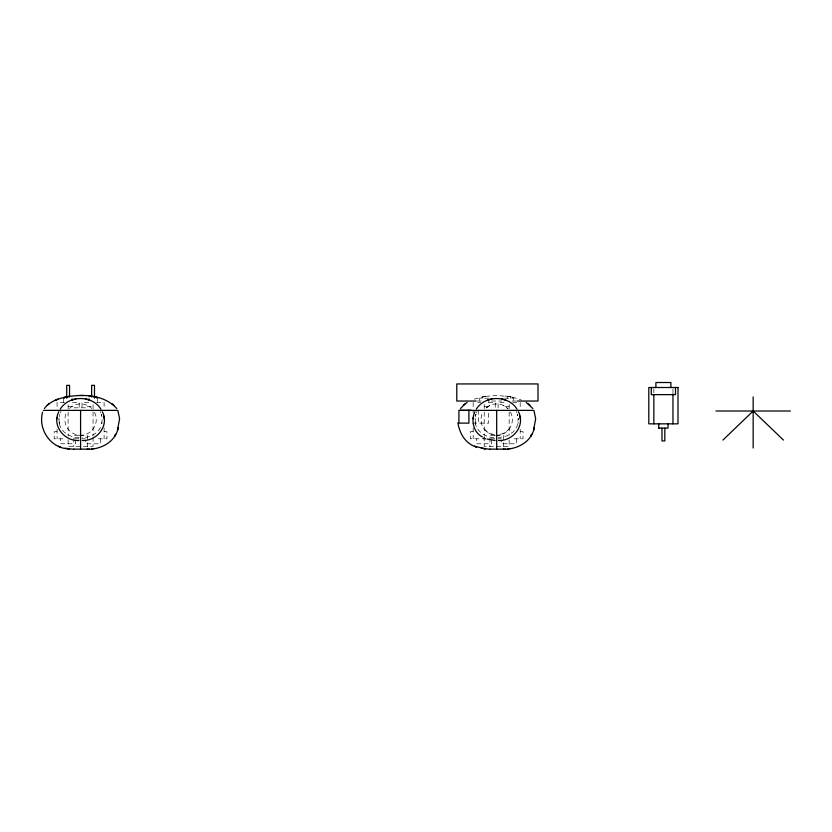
<?xml version="1.0" encoding="UTF-8"?>
<svg xmlns="http://www.w3.org/2000/svg" width="832" height="832" viewBox="0 0 832 832"><rect width="100%" height="100%" fill="white"/><g stroke="black" fill="none" stroke-linecap="round" stroke-linejoin="round"><path stroke-width="0.62" stroke-dasharray="4.16 3.12" d="M102.232 419.64L101.098 426.161M518.315 419.64L518.242 418.278L517.182 426.161L513.261 431.912L506.875 435.906L498.191 437.809M58.937 419.515L59.051 418.153M475.134 418.153L475.654 424.809L475.342 423.405C477.069 432.494 486.616 437.518 495.217 437.809M101.878 423.696L102.086 422.354M517.972 423.613L518.18 422.354M59.238 416.79L59.894 414.149M475.332 416.79L475.613 415.438M60.372 412.849L60.923 411.59M476.455 412.849L477.017 411.59M100.558 427.378C97.157 434.158 89.346 437.414 82.098 437.809M509.798 428.137L505.232 432.702L498.087 435.178M489.809 405.475L485.202 408.886A15.673 15.673 0 0 1 508.154 408.886L503.558 405.475M474.261 399.121L485.628 396.323L485.638 398.185M482.789 398.185L482.789 396.802L484.016 396.604M485.586 396.334L496.683 395.46L509.257 396.552M485.607 396.302L483.122 396.75M482.664 396.822L485.066 396.427M484.453 396.49L483.818 396.635M485.378 396.334L484.754 396.438M71.718 398.185L72.738 398.185M88.452 398.185L89.461 398.185M488.821 398.185L479.596 398.185L479.586 402.459M504.535 398.185L513.76 398.185L513.781 402.459M477.412 401.034L481.281 401.034M491.587 401.034L501.904 401.034M512.221 401.034L517.379 401.034M64.532 402.459L57.075 402.459L57.075 408.814M72.498 402.459L79.165 402.459L79.165 409.271M88.691 402.459L82.014 402.459L82.014 409.271M96.658 402.459L104.104 402.459L104.104 408.814M477.651 402.459L480.615 402.459M488.582 402.459L495.258 402.459L495.258 409.24M504.036 402.459L498.108 402.459L498.108 409.24M512.741 402.459L517.109 402.459M68.12 406.38L73.466 406.38L73.466 407.805L87.714 407.805L87.714 406.38L93.059 406.38M484.214 406.38L488.197 406.38M505.211 406.411L509.153 406.38M472.493 423.124L488.634 423.124L488.634 410.301M57.075 431.673L54.226 431.673L54.226 438.797L65.374 438.797M104.104 431.673L106.954 431.673L106.954 438.797L95.815 438.797M473.169 431.673L470.319 431.673L470.319 438.797L482.851 438.797M520.187 431.673L523.037 431.673L523.037 438.797L511.898 438.797M78.749 435.594L73.819 435.594L73.819 446.67M79.976 435.594L87.36 435.594L87.36 446.67M494.832 435.594L489.913 435.594L489.913 446.67M496.07 435.594L503.454 435.594L503.454 446.67M74.693 438.797L79.165 438.797M82.014 438.797L85.093 438.797M490.776 438.797L495.258 438.797M498.108 438.797L501.186 438.797M507.728 398.185L507.728 396.323L508.456 396.448M79.134 437.809C70.522 437.518 60.986 432.494 59.259 423.405L59.571 424.809L58.958 419.453M494.926 435.136L488.134 432.702L483.558 428.137M510.505 396.791L510.578 398.185M505.211 395.97L513.625 397.478L521.498 400.067M508.539 396.469L510.702 396.822L507.759 396.302M509.319 396.562L510.702 396.822M510.942 396.885L513.625 397.478M516.381 411.653L516.942 412.942M100.287 411.653L100.849 412.942M101.691 415.594L101.327 414.242L101.972 416.957M475.155 422.157L475.353 423.488M59.072 422.157L59.27 423.488M672.963 388.794L672.963 392.694M653.838 388.69L653.838 393.442M520.187 402.459L520.187 409.24M520.187 429.166L520.187 438.797M516.63 438.797L516.63 443.789L501.665 443.789L501.665 440.045M509.153 404.446L509.153 410.062M509.153 412.152L509.153 435.25M509.153 440.128L509.153 446.285L484.214 446.285L484.214 440.128M491.691 440.045L491.691 443.789L476.726 443.789L476.726 438.797M488.842 399.256L488.842 402.459M484.214 404.446L484.214 410.062M484.214 412.152L484.214 435.25M478.66 410.301L478.66 423.124M473.169 402.459L473.169 409.24M473.169 410.374L473.169 413.036M473.169 427.918L473.169 438.797M104.104 427.866L104.104 438.797M100.537 438.797L100.537 443.789L85.582 443.789L85.582 440.045M97.687 399.256L97.687 402.459M93.059 404.737L93.059 435.989M93.059 437.268L93.059 446.285L68.12 446.285L68.12 437.268M75.608 440.045L75.608 443.789L60.642 443.789L60.642 438.797M68.12 404.737L68.12 435.989M63.492 399.256L63.492 402.459M57.075 429.135L57.075 438.797M94.515 412.36A15.673 15.673 0 0 1 80.59 435.24A15.673 15.673 0 0 1 66.664 412.36M69.514 408.481A15.673 15.673 0 0 1 91.676 408.481M510.422 412.017A15.673 15.673 0 0 1 496.683 435.24A15.673 15.673 0 0 1 482.945 412.017M475.987 414.118L475.592 415.48L475.987 414.149M517.785 415.594L517.41 414.242L517.785 415.594"/><path stroke-width="1.25" d="M58.843 411.684C51.594 425.526 64.158 441.324 78.978 440.502M474.937 411.684C470.798 420.42 473.346 432.39 482.383 436.946M57.2 417.362L57.023 418.829M473.294 417.362L473.106 418.829M118.279 427.669L117.541 429.874L119.59 418.725L117.811 410.374L43.378 410.374M534.373 427.669L533.624 429.874L535.673 418.725L533.894 410.374L459.462 410.374M42.609 412.235C37.69 429.406 51.116 449.02 69.472 448.854L65.198 448.188M118.227 427.825C115.315 442.104 100.911 449.55 87.277 449.28M534.31 427.825C531.398 442.104 516.994 449.55 503.36 449.28M60.299 409.032C69.129 395.044 92.061 395.044 100.89 409.032M476.382 409.032C485.212 395.044 508.144 395.044 516.974 409.032M44.429 408.533C49.473 401.482 58.23 398.653 66.331 396.885M460.522 408.533L465.109 403.832M722.894 440.086L753.168 411.008L783.453 440.086M49.13 403.738L47.278 405.257M463.466 405.184L467.158 402.418M55.474 400.182L57.907 399.246L55.765 400.067M71.261 400.265L75.837 398.892M487.292 400.275L491.93 398.892M63.929 397.415C81.619 393.744 103.886 394.17 116.75 408.533M69.285 396.334L66.851 396.791L69.514 396.302M91.78 448.874L94.089 448.542M507.874 448.874L510.182 448.542M82.264 440.502C97.022 441.272 109.564 425.578 102.367 411.757M498.347 440.502C513.105 441.272 525.647 425.578 518.461 411.757M87.36 449.27L89.586 449.103M503.443 449.27L505.669 449.103M83.398 395.512L80.59 395.46M63.513 398.185L64.532 398.185M96.938 398.185L97.677 398.185M476.122 401.034L456.778 401.034L456.778 383.937L538.002 383.937L538.002 401.034L517.379 401.034M471.359 410.301L458.921 410.301L458.921 423.124L468.894 423.124L468.894 410.301M715.946 411.008L790.4 411.008M658.788 428.116L668.013 428.116L668.034 423.842M483.506 438.797L485.638 438.797M73.819 449.134L87.36 449.134M489.913 449.134L503.454 449.134M490.162 449.29L481.291 448.188M495.061 440.502L487.042 439.015M74.069 449.29L67.392 448.594M483.475 448.594L485.555 448.854L474.469 446.243L476.622 447.034M88.951 395.928L97.261 397.415M86.902 399.256L85.374 398.902L89.981 400.275M502.986 399.256L501.436 398.892L506.064 400.275M476.486 446.982C465.733 444.111 459.43 433.337 457.943 422.895M60.403 446.982L58.386 446.243L60.528 447.034M526.198 402.418L532.834 408.533M528.258 403.832L529.994 405.257M113.911 405.257L112.05 403.738M519.844 416.031L520.27 419.026M103.75 416.031L104.177 419.026M753.168 396.895L753.168 448.032M675.511 387.504L675.511 394.628L651.29 394.628L651.29 387.504M672.963 393.734L672.963 423.842M670.883 387.504L670.883 382.512L655.918 382.512L655.918 387.504M664.83 428.116L664.83 440.939L662.002 440.939L661.97 428.116M658.767 423.842L658.767 428.116M653.838 394.628L653.838 423.842M496.683 410.374L496.683 449.467M484.214 437.018L484.214 438.797M94.484 398.185L94.484 385.362L91.655 385.362L91.634 396.906M80.59 410.374L80.59 449.467M69.545 396.906L69.545 385.362L66.726 385.362L66.695 398.185M115.617 434.356L114.525 436.322L115.617 434.356M531.7 434.356L530.618 436.322L531.7 434.356M677.986 387.504L648.814 387.504L648.794 423.842L677.986 423.842L678.007 387.504"/></g></svg>
